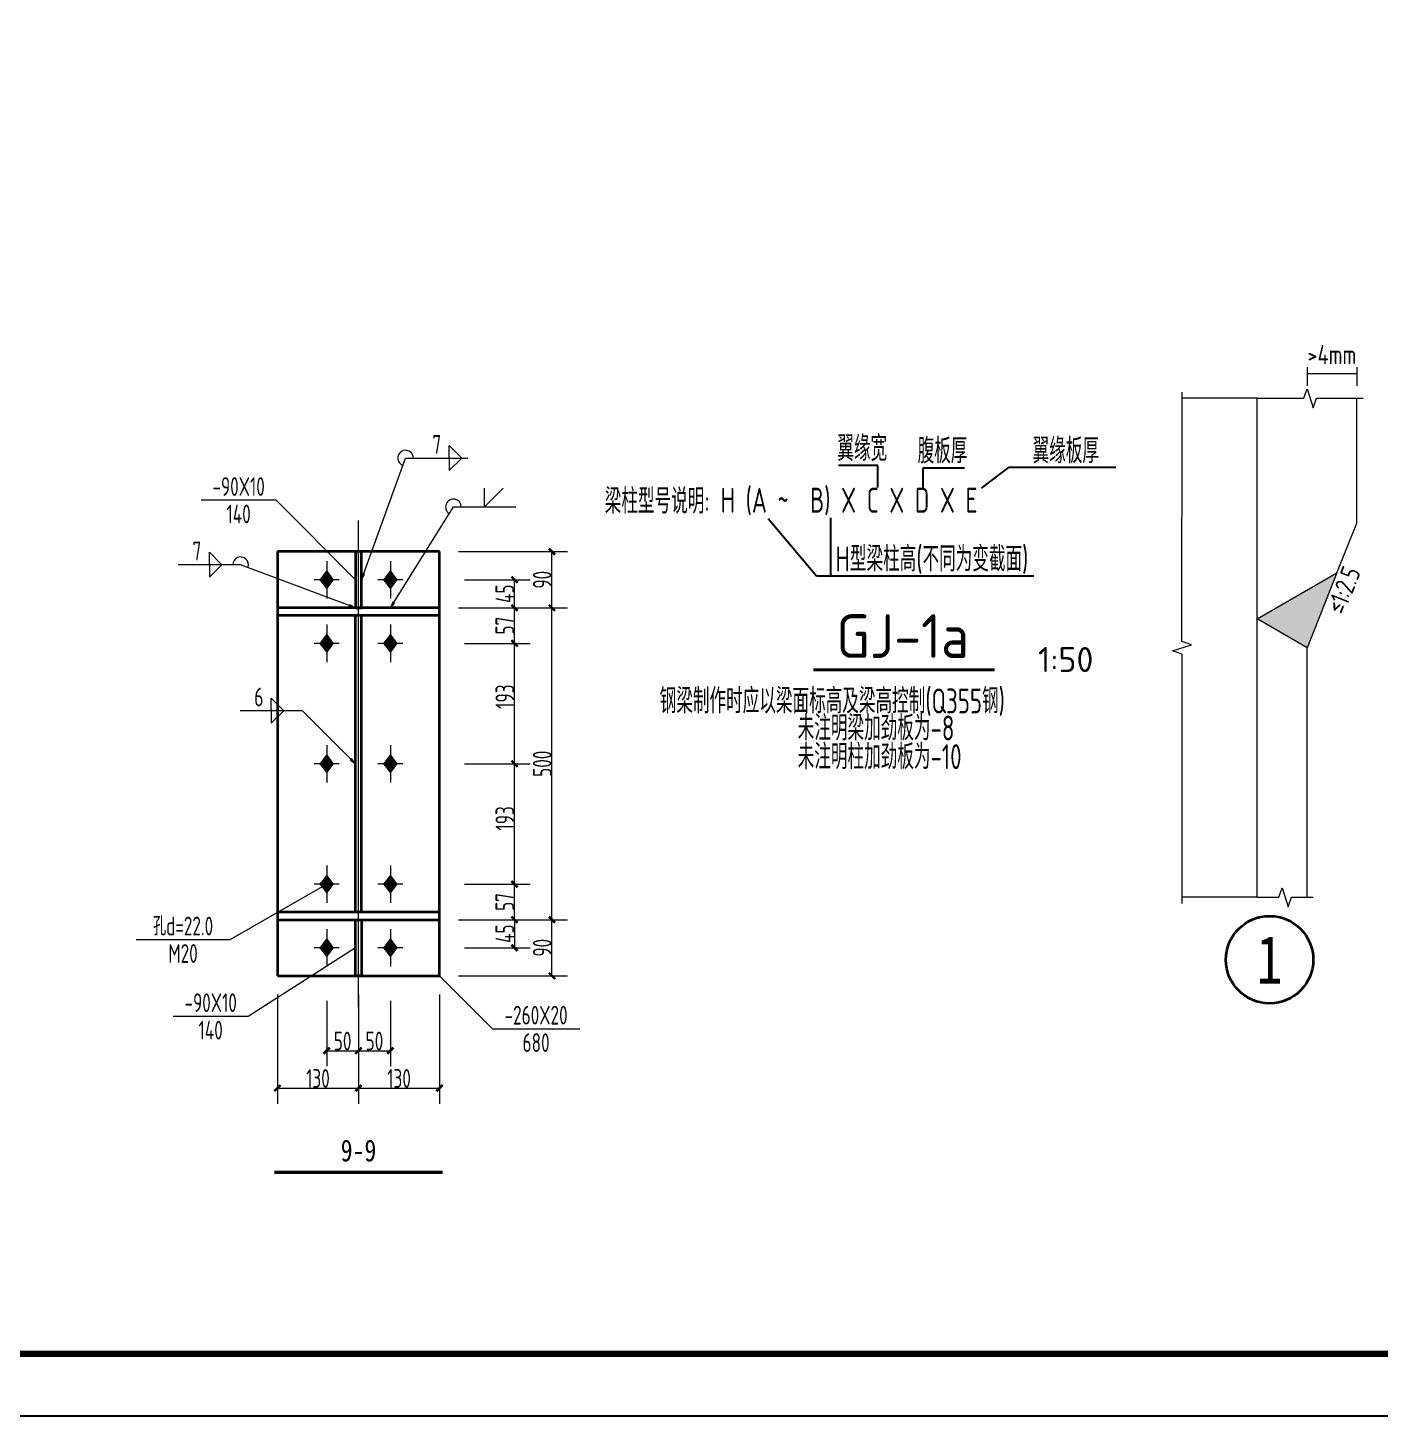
# Model space of a CAD drawing. Extents: x 2303022 to 2899168, y 17226141 to 18257813.
# Drawn here: x 2618286 to 2639961, y 17264101 to 17286360 of the extents above; entities that cross this region are included whole.
import ezdxf
from ezdxf.enums import TextEntityAlignment as Align

# ---------------------------------------------------------------- set-up
doc = ezdxf.new("R2010")
doc.units = 0
doc.header["$LTSCALE"] = 1000
doc.header["$MEASUREMENT"] = 0
doc.linetypes.add('线型6', pattern=[8.75, 5, -1.25, 1.25, -1.25])
for name, color, linetype, lineweight in [('10', 7, 'Continuous', 35), ('20', 2, 'Continuous', 35), ('墙线__粗线', 7, 'Continuous', 18), ('尺寸标注', 9, 'Continuous', 18), ('层10', 7, 'Continuous', 35), ('柱子', 3, 'Continuous', 35), ('焊缝标注', 9, 'Continuous', 18), ('螺栓孔标注', 9, 'Continuous', 18), ('钢板标注', 9, 'Continuous', 18)]:
    doc.layers.add(name, color=color, linetype=linetype, lineweight=lineweight)
for name, color, linetype in [('3T_WOOD', 21, 'Continuous'), ('THICK', 6, 'Continuous'), ('TK', 4, 'Continuous')]:
    doc.layers.add(name, color=color, linetype=linetype)
doc.styles.add('FromPkpm', font='Pkpmeng', dxfattribs={"width": 0.7, "bigfont": 'hztxt'})
doc.styles.add('hztxt', font='Pkpmeng', dxfattribs={"width": 0.7, "bigfont": 'hztxt'})
doc.styles.add('TSSD_REIN', font='tssdeng.shx', dxfattribs={"width": 0.7, "bigfont": 'tssdchn.shx'})
doc.styles.add('宋体', font='', dxfattribs={"width": 0.8})
doc.styles.add('黑体', font='simhei.ttf', dxfattribs={"width": 0.8})
doc.styles.get('宋体').set_extended_font_data('SimSun')

# ---------------------------------------------------------------- blocks, each defined once
blk = doc.blocks.new('_ArchTick')
at = {"color": 0, "linetype": 'ByBlock', "const_width": 0.4}
blk.add_lwpolyline([(-0.5, -0.5), (0.5, 0.5)], dxfattribs=at)
blk = doc.blocks.new('GeYuanFrame_52402328', base_point=(20.09, 4.53))
at = {"layer": 'TK'}
blk.add_lwpolyline([(20.09, 4.53), (20.09, 598.53), (1491.09, 598.53), (1491.09, 4.53)], close=True, dxfattribs=at)
at = {"layer": 'TK', "const_width": 1}
blk.add_lwpolyline([(45.09, 588.53), (1481.09, 588.53), (1481.09, 14.53), (45.09, 14.53)], close=True, dxfattribs=at)

msp = doc.modelspace()

# ---------------------------------------------------------------- hatches: boundary and pattern name
at = {"layer": '10'}
for points in [[(2623076.9, 17277641.4), (2622976.9, 17277511.4), (2623076.9, 17277381.4), (2623176.9, 17277511.4)], [(2624096.9, 17277641.4), (2623996.9, 17277511.4), (2624096.9, 17277381.4), (2624196.9, 17277511.4)], [(2623076.9, 17276621.4), (2622976.9, 17276491.4), (2623076.9, 17276361.4), (2623176.9, 17276491.4)], [(2624096.9, 17276621.4), (2623996.9, 17276491.4), (2624096.9, 17276361.4), (2624196.9, 17276491.4)], [(2623076.9, 17274691.4), (2622976.9, 17274561.4), (2623076.9, 17274431.4), (2623176.9, 17274561.4)], [(2624096.9, 17274691.4), (2623996.9, 17274561.4), (2624096.9, 17274431.4), (2624196.9, 17274561.4)], [(2623076.9, 17272761.4), (2622976.9, 17272631.4), (2623076.9, 17272501.4), (2623176.9, 17272631.4)], [(2624096.9, 17272761.4), (2623996.9, 17272631.4), (2624096.9, 17272501.4), (2624196.9, 17272631.4)], [(2623076.9, 17271741.4), (2622976.9, 17271611.4), (2623076.9, 17271481.4), (2623176.9, 17271611.4)], [(2624096.9, 17271741.4), (2623996.9, 17271611.4), (2624096.9, 17271481.4), (2624196.9, 17271611.4)]]:
    msp.add_hatch(color=1, dxfattribs=at).paths.add_polyline_path(points)
at = {"layer": '墙线__粗线'}
msp.add_hatch(color=9, dxfattribs=at).paths.add_polyline_path([(2638787.9, 17276420), (2637987.9, 17276881.9), (2639268.4, 17277621.2)])
at = {"layer": '焊缝标注'}
for points in [[(2623636.9, 17277511.4), (2623685, 17277600.4), (2623656.8, 17277610.6)], [(2624096.9, 17277061.4), (2624162.6, 17277138.3), (2624137.2, 17277154.2)], [(2623536.9, 17277061.4), (2623448.5, 17277110.6), (2623438, 17277082.5)], [(2623536.9, 17274561.4), (2623476.9, 17274642.8), (2623455.6, 17274621.6)]]:
    msp.add_hatch(color=256, dxfattribs=at).paths.add_polyline_path(points)

# ---------------------------------------------------------------- linework, layer by layer
at = {"layer": '10', "linetype": '线型6', "lineweight": 18, "ltscale": 100}
msp.add_line((2623586.9, 17270661.4), (2623586.9, 17278461.4), dxfattribs=at)
at = {"layer": '10', "color": 9, "lineweight": 18, "ltscale": 100}
for p, q in [((2623076.9, 17277811.4), (2623076.9, 17277211.4)), ((2624096.9, 17277811.4), (2624096.9, 17277211.4)), ((2623276.9, 17277511.4), (2622876.9, 17277511.4)), ((2624296.9, 17277511.4), (2623896.9, 17277511.4)), ((2623076.9, 17276791.4), (2623076.9, 17276191.4)), ((2624096.9, 17276791.4), (2624096.9, 17276191.4)), ((2623276.9, 17276491.4), (2622876.9, 17276491.4)), ((2624296.9, 17276491.4), (2623896.9, 17276491.4)), ((2623076.9, 17274861.4), (2623076.9, 17274261.4)), ((2624096.9, 17274861.4), (2624096.9, 17274261.4)), ((2623276.9, 17274561.4), (2622876.9, 17274561.4)), ((2624296.9, 17274561.4), (2623896.9, 17274561.4)), ((2623076.9, 17272931.4), (2623076.9, 17272331.4)), ((2624096.9, 17272931.4), (2624096.9, 17272331.4)), ((2623276.9, 17272631.4), (2622876.9, 17272631.4)), ((2624296.9, 17272631.4), (2623896.9, 17272631.4)), ((2623076.9, 17271911.4), (2623076.9, 17271311.4)), ((2624096.9, 17271911.4), (2624096.9, 17271311.4)), ((2623276.9, 17271611.4), (2622876.9, 17271611.4)), ((2624296.9, 17271611.4), (2623896.9, 17271611.4))]:
    msp.add_line(p, q, dxfattribs=at)
at = {"layer": '10', "color": 3, "lineweight": 35, "ltscale": 100}
for p, q in [((2624886.9, 17277061.4), (2622286.9, 17277061.4)), ((2622286.9, 17277061.4), (2622286.9, 17276941.4)), ((2622286.9, 17276941.4), (2624886.9, 17276941.4)), ((2623536.9, 17272181.4), (2623536.9, 17276941.4)), ((2623636.9, 17272181.4), (2623636.9, 17276941.4)), ((2624886.9, 17276941.4), (2624886.9, 17277061.4)), ((2624886.9, 17272181.4), (2622286.9, 17272181.4)), ((2622286.9, 17272181.4), (2622286.9, 17272061.4)), ((2622286.9, 17272061.4), (2624886.9, 17272061.4)), ((2624886.9, 17272061.4), (2624886.9, 17272181.4))]:
    msp.add_line(p, q, dxfattribs=at)
at = {"layer": '10', "color": 1, "linetype": 'Continuous'}
for points in [[(2623076.9, 17277641.4), (2622976.9, 17277511.4), (2623076.9, 17277381.4), (2623176.9, 17277511.4)], [(2624096.9, 17277641.4), (2623996.9, 17277511.4), (2624096.9, 17277381.4), (2624196.9, 17277511.4)], [(2623076.9, 17276621.4), (2622976.9, 17276491.4), (2623076.9, 17276361.4), (2623176.9, 17276491.4)], [(2624096.9, 17276621.4), (2623996.9, 17276491.4), (2624096.9, 17276361.4), (2624196.9, 17276491.4)], [(2623076.9, 17274691.4), (2622976.9, 17274561.4), (2623076.9, 17274431.4), (2623176.9, 17274561.4)], [(2624096.9, 17274691.4), (2623996.9, 17274561.4), (2624096.9, 17274431.4), (2624196.9, 17274561.4)], [(2623076.9, 17272761.4), (2622976.9, 17272631.4), (2623076.9, 17272501.4), (2623176.9, 17272631.4)], [(2624096.9, 17272761.4), (2623996.9, 17272631.4), (2624096.9, 17272501.4), (2624196.9, 17272631.4)], [(2623076.9, 17271741.4), (2622976.9, 17271611.4), (2623076.9, 17271481.4), (2623176.9, 17271611.4)], [(2624096.9, 17271741.4), (2623996.9, 17271611.4), (2624096.9, 17271481.4), (2624196.9, 17271611.4)]]:
    msp.add_lwpolyline(points, close=True, dxfattribs=at)
at = {"layer": '10', "lineweight": 35, "ltscale": 100, "const_width": 50}
msp.add_lwpolyline([(2622236.9, 17268011.4), (2624936.9, 17268011.4)], dxfattribs=at)
at = {"layer": '20', "lineweight": 35, "ltscale": 100}
for p, q in [((2624886.9, 17277961.4), (2622286.9, 17277961.4)), ((2622286.9, 17277961.4), (2622286.9, 17271161.4)), ((2623636.9, 17277961.4), (2623536.9, 17277961.4)), ((2623536.9, 17277961.4), (2623536.9, 17277061.4)), ((2623636.9, 17277061.4), (2623636.9, 17277961.4)), ((2624886.9, 17271161.4), (2624886.9, 17277961.4)), ((2623536.9, 17277061.4), (2623636.9, 17277061.4)), ((2623536.9, 17272061.4), (2623636.9, 17272061.4)), ((2623536.9, 17271161.4), (2623536.9, 17272061.4)), ((2623636.9, 17272061.4), (2623636.9, 17271161.4)), ((2622286.9, 17271161.4), (2624886.9, 17271161.4)), ((2623636.9, 17271161.4), (2623536.9, 17271161.4))]:
    msp.add_line(p, q, dxfattribs=at)
at = {"layer": 'THICK'}
for p, q in [((2631909, 17279342.2), (2631279, 17279342.2)), ((2631909, 17278992.2), (2631909, 17279342.2)), ((2632636, 17279307.2), (2633301, 17279307.2)), ((2632636, 17278957.2), (2632636, 17279307.2)), ((2633570.2, 17278981.4), (2634013.6, 17279316.4)), ((2634013.6, 17279316.4), (2635724.6, 17279316.4)), ((2630154.1, 17278492.2), (2630926.1, 17277574.2)), ((2631151.1, 17278504.2), (2631151.1, 17277574.2)), ((2630926.1, 17277574.2), (2634410.1, 17277574.2))]:
    msp.add_line(p, q, dxfattribs=at)
at = {"layer": '墙线__粗线', "color": 6}
for p, q in [((2638787.9, 17280920, -200), (2638787.9, 17280620, -200)), ((2639587.9, 17280920, -200), (2639587.9, 17280620, -200)), ((2638787.9, 17280820, -200), (2639587.9, 17280820, -200))]:
    msp.add_line(p, q, dxfattribs=at)
at = {"layer": '墙线__粗线', "color": 9}
for p, q in [((2636781.5, 17276520, -200), (2636787.9, 17280520, -200)), ((2638737.9, 17280420, -200), (2638787.9, 17280573.9, -200)), ((2638787.9, 17280573.9, -200), (2638887.7, 17280267.4, -200)), ((2637987.9, 17280420, -200), (2636787.9, 17280420, -200)), ((2637987.9, 17280420, -200), (2638737.9, 17280420, -200)), ((2638887.7, 17280267.4, -200), (2638937.9, 17280421.2, -200)), ((2638937.9, 17280421.2, -200), (2639687.9, 17280420, -200)), ((2636634, 17276370, -200), (2636935.3, 17276469.8, -200)), ((2636935.3, 17276469.8, -200), (2636781.5, 17276520, -200)), ((2636787.9, 17276320, -200), (2636634, 17276370, -200)), ((2636787.9, 17272320, -200), (2636787.9, 17276320, -200)), ((2638337.9, 17272420, -200), (2638387.9, 17272573.9, -200)), ((2638387.9, 17272573.9, -200), (2638487.7, 17272266.8, -200)), ((2637987.9, 17272420, -200), (2636787.9, 17272420, -200)), ((2637987.9, 17272420, -200), (2638337.9, 17272420, -200)), ((2638487.7, 17272266.8, -200), (2638537.9, 17272420.6, -200)), ((2638537.9, 17272420.6, -200), (2638887.9, 17272420, -200))]:
    msp.add_line(p, q, dxfattribs=at)
at = {"layer": '墙线__粗线', "color": 2}
for p, q in [((2637987.9, 17276881.9, -200), (2637987.9, 17280420, -200)), ((2639587.9, 17278420, -200), (2639587.9, 17280420, -200)), ((2639268.4, 17277621.2, -200), (2639587.9, 17278420, -200))]:
    msp.add_line(p, q, dxfattribs=at)
at = {"layer": '墙线__粗线', "color": 3}
for p, q in [((2637987.9, 17272420, -200), (2637987.9, 17276881.9, -200)), ((2638787.9, 17272420, -200), (2638787.9, 17276420, -200))]:
    msp.add_line(p, q, dxfattribs=at)
at = {"layer": '墙线__粗线', "color": 9, "linetype": 'Continuous', "elevation": -200}
msp.add_lwpolyline([(2638787.9, 17276420), (2637987.9, 17276881.9), (2639268.4, 17277621.2)], close=True, dxfattribs=at)
at = {"layer": '尺寸标注', "linetype": 'Continuous', "lineweight": 18}
for p, q in [((2625186.9, 17277961.4), (2626936.9, 17277961.4)), ((2626686.9, 17277061.4), (2626686.9, 17277961.4)), ((2625286.9, 17277511.4), (2626336.9, 17277511.4)), ((2626086.9, 17277061.4), (2626086.9, 17277511.4)), ((2625186.9, 17277061.4), (2626936.9, 17277061.4)), ((2625186.9, 17277061.4), (2626936.9, 17277061.4)), ((2625286.9, 17277061.4), (2626336.9, 17277061.4)), ((2625286.9, 17277061.4), (2626336.9, 17277061.4)), ((2626086.9, 17276491.4), (2626086.9, 17277061.4)), ((2626686.9, 17272061.4), (2626686.9, 17277061.4)), ((2625286.9, 17276491.4), (2626336.9, 17276491.4)), ((2625286.9, 17276491.4), (2626336.9, 17276491.4)), ((2626086.9, 17272631.4), (2626086.9, 17276491.4)), ((2625286.9, 17274561.4), (2626336.9, 17274561.4)), ((2625286.9, 17274561.4), (2626336.9, 17274561.4)), ((2625286.9, 17272631.4), (2626336.9, 17272631.4)), ((2625286.9, 17272631.4), (2626336.9, 17272631.4)), ((2626086.9, 17272061.4), (2626086.9, 17272631.4)), ((2625186.9, 17272061.4), (2626936.9, 17272061.4)), ((2625186.9, 17272061.4), (2626936.9, 17272061.4)), ((2625286.9, 17272061.4), (2626336.9, 17272061.4)), ((2625286.9, 17272061.4), (2626336.9, 17272061.4)), ((2626086.9, 17272061.4), (2626086.9, 17271611.4)), ((2626686.9, 17271161.4), (2626686.9, 17272061.4)), ((2625286.9, 17271611.4), (2626336.9, 17271611.4)), ((2625186.9, 17271161.4), (2626936.9, 17271161.4)), ((2622286.9, 17270861.4), (2622286.9, 17269111.4)), ((2623076.9, 17270761.4), (2623076.9, 17269711.4)), ((2623586.9, 17270861.4), (2623586.9, 17269111.4)), ((2623586.9, 17270861.4), (2623586.9, 17269111.4)), ((2623586.9, 17270761.4), (2623586.9, 17269711.4)), ((2623586.9, 17270761.4), (2623586.9, 17269711.4)), ((2624096.9, 17270761.4), (2624096.9, 17269711.4)), ((2624886.9, 17270861.4), (2624886.9, 17269111.4)), ((2623076.9, 17269961.4), (2623586.9, 17269961.4)), ((2623586.9, 17269961.4), (2624096.9, 17269961.4)), ((2622286.9, 17269361.4), (2623586.9, 17269361.4)), ((2623586.9, 17269361.4), (2624886.9, 17269361.4))]:
    msp.add_line(p, q, dxfattribs=at)
at = {"layer": '层10'}
msp.add_circle((2638187.9, 17271420, 1000), 700, dxfattribs=at)
at = {"layer": '柱子', "color": 7, "const_width": 45, "elevation": 200}
msp.add_lwpolyline([(2630875.5, 17276067.1), (2633783.5, 17276067.1)], dxfattribs=at)
at = {"layer": '焊缝标注', "lineweight": 18, "ltscale": 100}
for p, q in [((2625041, 17279661.3), (2625241, 17279461.3)), ((2625041, 17279461.3), (2625041, 17279661.3)), ((2623636.9, 17277511.4), (2624341, 17279461.3)), ((2624341, 17279461.3), (2625341, 17279461.3)), ((2625041, 17279261.3), (2625241, 17279461.3)), ((2625041, 17279461.3), (2625041, 17279261.3)), ((2625607.2, 17278678.3), (2625607.2, 17278978.3)), ((2625607.2, 17278678.3), (2625907.2, 17278978.3)), ((2624096.9, 17277061.4), (2625107.2, 17278678.3)), ((2625107.2, 17278678.3), (2626107.2, 17278678.3)), ((2621397.1, 17277752.1), (2621197.1, 17277952.1)), ((2621197.1, 17277752.1), (2621197.1, 17277952.1)), ((2621697.1, 17277752.1), (2620697.1, 17277752.1)), ((2621397.1, 17277752.1), (2621197.1, 17277552.1)), ((2621197.1, 17277752.1), (2621197.1, 17277552.1)), ((2623536.9, 17277061.4), (2621697.1, 17277752.1)), ((2622389.4, 17275411), (2622189.4, 17275611)), ((2622189.4, 17275411), (2622189.4, 17275611)), ((2622689.4, 17275411), (2621689.4, 17275411)), ((2622389.4, 17275411), (2622189.4, 17275211)), ((2622189.4, 17275411), (2622189.4, 17275211)), ((2623536.9, 17274561.4), (2622689.4, 17275411))]:
    msp.add_line(p, q, dxfattribs=at)
at = {"layer": '焊缝标注', "linetype": 'Continuous'}
for points in [[(2623636.9, 17277511.4), (2623685, 17277600.4), (2623656.8, 17277610.6)], [(2624096.9, 17277061.4), (2624162.6, 17277138.3), (2624137.2, 17277154.2)], [(2623536.9, 17277061.4), (2623448.5, 17277110.6), (2623438, 17277082.5)], [(2623536.9, 17274561.4), (2623476.9, 17274642.8), (2623455.6, 17274621.6)]]:
    msp.add_lwpolyline(points, close=True, dxfattribs=at)
at = {"layer": '焊缝标注', "lineweight": 18, "ltscale": 100}
for centre, start, end in [((2624341, 17279461.3), 0, 250.14682), ((2625107.2, 17278678.3), 0, 238.00111), ((2621697.1, 17277752.1), 339.42438, 180)]:
    msp.add_arc(centre, 125, start, end, dxfattribs=at)
at = {"layer": '螺栓孔标注', "lineweight": 18, "ltscale": 100}
for p, q in [((2623076.9, 17272631.4), (2621525.5, 17271739.5)), ((2621525.5, 17271739.5), (2620025.5, 17271739.5))]:
    msp.add_line(p, q, dxfattribs=at)
at = {"layer": '螺栓孔标注', "ltscale": 100, "const_width": 10}
msp.add_lwpolyline([(2623081.9, 17272631.4, 1), (2623071.9, 17272631.4, 1)], format="xyb", close=True, dxfattribs=at)
at = {"layer": '钢板标注', "lineweight": 18, "ltscale": 100}
for p, q in [((2622265.6, 17278785.7), (2621065.6, 17278785.7)), ((2623536.9, 17277511.4), (2622265.6, 17278785.7)), ((2623536.9, 17271611.4), (2621817.6, 17270510.6)), ((2624886.9, 17271161.4), (2625733, 17270310.5)), ((2621817.6, 17270510.6), (2620617.6, 17270510.6)), ((2625733, 17270310.5), (2627133, 17270310.5))]:
    msp.add_line(p, q, dxfattribs=at)
at = {"layer": '钢板标注', "ltscale": 100, "const_width": 10}
for points in [[(2623541.9, 17277511.4, 1), (2623531.9, 17277511.4, 1)], [(2623541.9, 17271611.4, 1), (2623531.9, 17271611.4, 1)], [(2624891.9, 17271161.4, 1), (2624881.9, 17271161.4, 1)]]:
    msp.add_lwpolyline(points, format="xyb", close=True, dxfattribs=at)

# ---------------------------------------------------------------- block references
at = {"layer": '3T_WOOD', "xscale": 100, "yscale": 100, "zscale": 100}
msp.add_blockref('GeYuanFrame_52402328', (2536209.8, 17264101.1), dxfattribs=at)
at = {"layer": '尺寸标注', "linetype": 'Continuous', "lineweight": 18, "xscale": 100, "yscale": 100, "zscale": 100}
for p, rotation in [((2626686.9, 17277961.4), 90), ((2626086.9, 17277511.4), 90), ((2626086.9, 17277061.4), 90), ((2626086.9, 17277061.4), 270), ((2626686.9, 17277061.4), 270), ((2626686.9, 17277061.4), 90), ((2626086.9, 17276491.4), 90), ((2626086.9, 17276491.4), 270), ((2626086.9, 17274561.4), 90), ((2626086.9, 17274561.4), 270), ((2626086.9, 17272631.4), 270), ((2626086.9, 17272631.4), 90), ((2626086.9, 17272061.4), 270), ((2626086.9, 17272061.4), 90), ((2626686.9, 17272061.4), 270), ((2626686.9, 17272061.4), 90), ((2626086.9, 17271611.4), 270), ((2626686.9, 17271161.4), 270), ((2623076.9, 17269961.4), 180), ((2623586.9, 17269961.4), 180), ((2622286.9, 17269361.4), 180), ((2623586.9, 17269361.4), 180)]:
    msp.add_blockref('_ArchTick', p, dxfattribs=dict(at, rotation=rotation))
for p in [(2623586.9, 17269961.4), (2624096.9, 17269961.4), (2623586.9, 17269361.4), (2624886.9, 17269361.4)]:
    msp.add_blockref('_ArchTick', p, dxfattribs=at)

# ---------------------------------------------------------------- texts
at = {"layer": '10', "lineweight": 25, "style": '宋体', "width": 0.8}
msp.add_text('9-9', height=350, dxfattribs=at).set_placement((2623586.9, 17268361.4), align=Align.MIDDLE_CENTER)
at = {"layer": 'THICK', "style": 'TSSD_REIN', "width": 0.7}
for s, p in [('翼缘宽', (2631261, 17279416.2)), ('腹板厚', (2632547.4, 17279377.2)), ('翼缘板厚', (2634390.1, 17279379.1)), ('梁柱型号说明:', (2627532.8, 17278571.7)), ('H (A ~  B) X C X D X E', (2629390.1, 17278586.2)), ('H型梁柱高(不同为变截面)', (2631231.1, 17277644.2)), ('钢梁制作时应以梁面标高及梁高控制(Q355钢)', (2628414.2, 17275367.6, -600)), ('未注明梁加劲板为-8', (2630625.6, 17274934.6)), ('未注明柱加劲板为-10', (2630625.6, 17274474.4))]:
    msp.add_text(s, height=400, dxfattribs=at).set_placement(p)
at = {"layer": '墙线__粗线', "color": 6, "style": 'hztxt', "width": 0.8}
msp.add_text('>4mm', height=310, dxfattribs=at).set_placement((2639187.9, 17281120, 1000), align=Align.MIDDLE_CENTER)
msp.add_text('≤1:2.5', height=310, rotation=68.19859, dxfattribs=at).set_placement((2639373.6, 17277345.8, 1000), align=Align.MIDDLE_CENTER)
at = {"layer": '尺寸标注', "linetype": 'Continuous', "lineweight": 18, "char_height": 300, "attachment_point": 5, "rotation": 90, "style": 'FromPkpm'}
for s, insert in [('\\A1;90', (2626531.9, 17277511.4)), ('\\A1;45', (2625931.9, 17277286.4)), ('\\A1;57', (2625931.9, 17276776.4)), ('\\A1;193', (2625931.9, 17275637.7)), ('\\A1;500', (2626531.9, 17274561.4)), ('\\A1;193', (2625931.9, 17273685.6)), ('\\A1;57', (2625931.9, 17272346.4)), ('\\A1;45', (2625931.9, 17271836.4)), ('\\A1;90', (2626531.9, 17271611.4))]:
    msp.add_mtext(s, dxfattribs=dict(at, insert=insert))
at = {"layer": '尺寸标注', "linetype": 'Continuous', "lineweight": 18, "char_height": 300, "attachment_point": 5, "style": 'FromPkpm'}
for s, insert in [('\\A1;50', (2623331.9, 17270116.4)), ('\\A1;50', (2623841.9, 17270116.4)), ('\\A1;130', (2622936.9, 17269516.4)), ('\\A1;130', (2624236.9, 17269516.4))]:
    msp.add_mtext(s, dxfattribs=dict(at, insert=insert))
at = {"layer": '层10', "style": '黑体', "width": 0.8}
msp.add_text('1', height=770, dxfattribs=at).set_placement((2638187.9, 17271420, 1000), align=Align.MIDDLE_CENTER)
at = {"layer": '柱子', "color": 7, "style": 'TSSD_REIN'}
for s, height, width, p in [('GJ-1a', 700, 0.954365, (2631243.4, 17276257.1, 200)), ('1:50 ', 400, 1.040265, (2634476.2, 17276032.1, 200))]:
    msp.add_text(s, height=height, dxfattribs=dict(at, width=width)).set_placement(p)
at = {"layer": '焊缝标注', "lineweight": 25, "style": 'FromPkpm', "width": 0.7}
for s, p in [('7', (2624841, 17279531.3)), ('7', (2620997.1, 17277822.1)), ('6', (2621989.4, 17275481))]:
    msp.add_text(s, height=300, dxfattribs=at).set_placement(p, align=Align.CENTER)
at = {"layer": '螺栓孔标注', "lineweight": 25, "style": 'FromPkpm', "width": 0.7}
msp.add_text('孔d=22.0', height=300, dxfattribs=at).set_placement((2620775.5, 17271809.5), align=Align.CENTER)
msp.add_text('M20', height=300, dxfattribs=at).set_placement((2620775.5, 17271669.5), align=Align.TOP_CENTER)
at = {"layer": '钢板标注', "lineweight": 25, "style": 'FromPkpm', "width": 0.7}
for s, p in [('-90X10', (2621665.6, 17278855.7)), ('-90X10', (2621217.6, 17270580.6)), ('-260X20', (2626433, 17270380.5))]:
    msp.add_text(s, height=300, dxfattribs=at).set_placement(p, align=Align.CENTER)
for s, p in [('140', (2621665.6, 17278715.7)), ('140', (2621217.6, 17270440.6)), ('680', (2626433, 17270240.5))]:
    msp.add_text(s, height=300, dxfattribs=at).set_placement(p, align=Align.TOP_CENTER)

doc.saveas('drawing.dxf')
